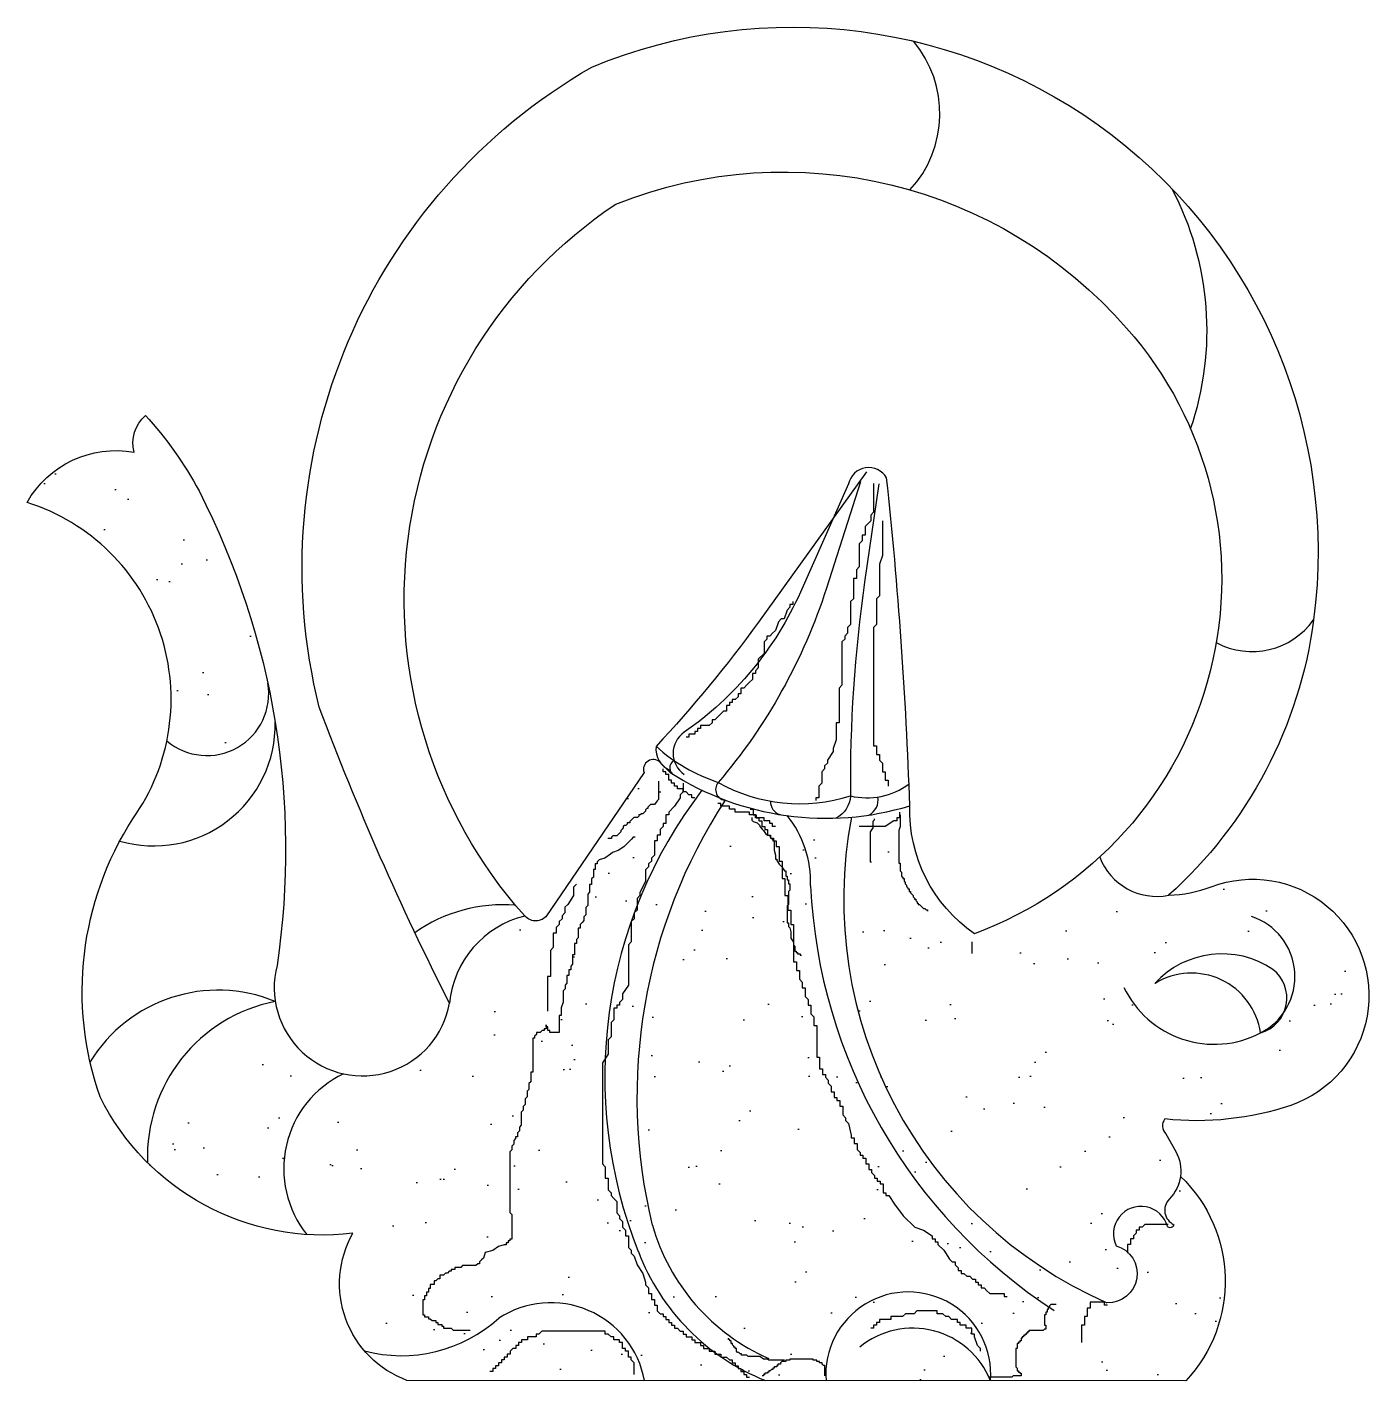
# Model space of a CAD drawing. Extents: x 166 to 331, y 1064 to 1231.
import ezdxf

# ---------------------------------------------------------------- set-up
doc = ezdxf.new("R2010")
doc.units = 0
doc.header["$LTSCALE"] = 10
doc.header["$MEASUREMENT"] = 0
for name, color, linetype in [('3', 3, 'CONTINUOUS'), ('4', 4, 'CONTINUOUS'), ('7', 7, 'CONTINUOUS'), ('BH', 3, 'CONTINUOUS')]:
    doc.layers.add(name, color=color, linetype=linetype)
pattern_1 = [(142.5, (1601.841, -119.044), (0.45355, 13.87313), [0, -10.944, 0, -12.24, 0, -11.7]), (172.5, (1601.84, -119.044), (-12.7424, 20.31945), [0, -5.904, 0, -9.864, 0, -3.78]), (212.5, (1610.697, -119.044), (-22.42182, 0.040745), [0, -3.6, 0, -12.96, 0, -16.92]), (222.5, (1610.697, -119.044), (-21.64411, 6.31926), [0, -1.8, 0, -8.496, 0, -9.72])]

msp = doc.modelspace()

# ---------------------------------------------------------------- hatches: boundary and pattern name
at = {"layer": 'BH'}
h = msp.add_hatch(dxfattribs=at)
h.set_pattern_fill('AR-SAND', color=256, scale=7.2, style=0)
h.set_pattern_definition(pattern_1)
h.paths.add_polyline_path([(282.6, 1118.83, -0.253602), (274.64, 1134.59, -0.051854), (267.45, 1133.19, 0.34879), (298.92, 1073.38, 0.89013), (300.06, 1080.39, -1.094136), (306.38, 1082.76, 0.61831), (307.17, 1082.99, -0.518278), (306.6, 1086.14, 0.334511), (307.39, 1092.01), (306.17, 1094.18, -0.401273), (306.06, 1096.01, 0.107242), (321.58, 1097.68, 1.013143), (311.77, 1124.62, -0.08256), (306.52, 1123.57, -0.364098), (298.03, 1128.27, -0.097991)])
h.paths.add_polyline_path([(304.84, 1112.72, -0.370774), (319.37, 1114.43, -0.613652), (317.84, 1106.6, 0.539401)], flags=16)
h.paths.add_polyline_path([(204.92, 1101.58, 0.483929), (200.4, 1081.78, 0.046186), (206.06, 1081.93, 0.316168), (207.47, 1067.44, 0.254065), (224.02, 1071.47, -0.535813), (241.98, 1063.79), (264.33, 1063.77, -1.05612), (284.61, 1064.2), (287.22, 1064.2), (287.38, 1064.36), (288.34, 1064.36), (288.34, 1064.68), (288.18, 1064.68), (288.18, 1064.84), (288.02, 1064.84), (288.02, 1065), (287.86, 1065), (287.86, 1065.32), (287.7, 1065.48), (287.7, 1067.72), (287.86, 1067.72), (287.86, 1068.36), (288.02, 1068.36), (288.02, 1068.52), (288.18, 1068.52), (288.18, 1068.68), (288.34, 1068.68), (288.34, 1069), (288.5, 1069), (288.5, 1069.16), (288.66, 1069.16), (288.66, 1069.32), (288.82, 1069.32), (288.82, 1069.48), (288.98, 1069.48), (288.98, 1069.64), (289.14, 1069.64), (289.14, 1069.8), (289.3, 1069.8), (289.3, 1069.96), (291.06, 1069.96), (291.22, 1070.12), (291.38, 1070.12), (291.38, 1070.6), (291.22, 1070.6), (291.22, 1071.88), (291.38, 1071.88), (291.38, 1072.2), (291.54, 1072.2), (291.54, 1072.52), (291.7, 1072.52), (291.7, 1072.84), (291.79, 1072.84, -0.238344), (262.42, 1124.75, 0.177507), (259.55, 1133.37, -0.054857), (252.04, 1135.25, -0.170989), (251.2, 1135.57, -0.043692), (245.68, 1138.35, -0.08395), (245.4, 1138.52, -0.002359), (245.12, 1138.7), (244.57, 1139.25, -0.086499), (243.89, 1139.94, 0.79504), (241.91, 1138.7), (229.81, 1120.93, -0.430672), (227.24, 1121, 0.319526), (217.96, 1110.27, -0.425231)])
h.paths.add_polyline_path([(237.13, 1103.44, -0.078955), (240.69, 1121.33), (240.69, 1121.39), (240.72, 1121.42, -0.003898), (241.05, 1122.27), (241.05, 1121.74), (240.72, 1121.42, 0.000412), (240.69, 1121.33), (240.69, 1120.68), (240.34, 1120.32), (240.34, 1117.83), (239.98, 1117.48), (239.98, 1112.51), (239.27, 1111.44), (239.27, 1110.73), (238.91, 1110.37), (238.91, 1110.02), (238.56, 1110.02), (238.56, 1109.66), (238.2, 1109.66), (238.2, 1108.24), (237.85, 1107.89), (237.85, 1106.11), (237.49, 1105.76), (237.49, 1103.98)], flags=16)
h.paths.add_polyline_path([(204.92, 1101.58, -0.308161), (196.5, 1110.48, 0.369041), (180.77, 1090.61, 0.181127), (200.4, 1081.78, -0.483929)])
h.paths.add_polyline_path([(187.11, 1173.37, 0.06136), (180.5, 1182.69, 0.274565), (179.1, 1178.14, 0.319361), (165.93, 1171.96, -0.384082), (183.15, 1142.61, 0.7033), (195.58, 1149.68, 0.065203)])
h = msp.add_hatch(dxfattribs=at)
h.set_pattern_fill('AR-SAND', color=256, scale=7.2, style=0)
h.set_pattern_definition(pattern_1)
h.paths.add_polyline_path([(262.42, 1124.75, 0.177507), (259.55, 1133.37, -0.054857), (252.04, 1135.25, -0.170989), (251.2, 1135.57, -0.016526), (249.06, 1136.51, 0.070636), (241.05, 1122.27), (241.05, 1121.74), (240.72, 1121.42, 0.000412), (240.69, 1121.33), (240.69, 1120.68), (240.34, 1120.32), (240.34, 1117.83), (239.98, 1117.48), (239.98, 1112.51), (239.27, 1111.44), (239.27, 1110.73), (238.91, 1110.37), (238.91, 1110.02), (238.56, 1110.02), (238.56, 1109.66), (238.2, 1109.66), (238.2, 1108.24), (237.85, 1107.89), (237.85, 1106.11), (237.49, 1105.76), (237.49, 1103.98), (237.13, 1103.44, 0.10485), (241.21, 1079.68, 0.141929), (250.43, 1067.39), (250.64, 1067.39), (250.64, 1067.24, 0.00305), (250.92, 1067.04), (251.35, 1067.04), (251.35, 1066.73, 0.00074), (251.42, 1066.68), (252.07, 1066.68), (252.42, 1066.33), (252.78, 1066.33), (252.78, 1065.97), (253.13, 1065.97), (253.13, 1065.62), (253.49, 1065.62), (253.49, 1065.4, 0.002517), (253.73, 1065.26), (253.84, 1065.26), (253.84, 1065.2, 0.030416), (256.88, 1063.78), (264.33, 1063.77, -1.05612), (284.61, 1064.2), (287.22, 1064.2), (287.38, 1064.36), (288.34, 1064.36), (288.34, 1064.68), (288.18, 1064.68), (288.18, 1064.84), (288.02, 1064.84), (288.02, 1065), (287.86, 1065), (287.86, 1065.32), (287.7, 1065.48), (287.7, 1067.72), (287.86, 1067.72), (287.86, 1068.36), (288.02, 1068.36), (288.02, 1068.52), (288.18, 1068.52), (288.18, 1068.68), (288.34, 1068.68), (288.34, 1069), (288.5, 1069), (288.5, 1069.16), (288.66, 1069.16), (288.66, 1069.32), (288.82, 1069.32), (288.82, 1069.48), (288.98, 1069.48), (288.98, 1069.64), (289.14, 1069.64), (289.14, 1069.8), (289.3, 1069.8), (289.3, 1069.96), (291.06, 1069.96), (291.22, 1070.12), (291.38, 1070.12), (291.38, 1070.6), (291.22, 1070.6), (291.22, 1071.88), (291.38, 1071.88), (291.38, 1072.2), (291.54, 1072.2), (291.54, 1072.52), (291.7, 1072.52), (291.7, 1072.84), (291.79, 1072.84, -0.238344)])
h.paths.add_polyline_path([(241.98, 1063.79, 0.535813), (224.02, 1071.47, -0.254065), (207.47, 1067.44, 0.127802), (212.71, 1063.81)])
h.paths.add_polyline_path([(284.59, 1063.76, 0.011645), (284.4, 1064.2), (284.61, 1064.2, 1.05612), (264.33, 1063.77)], flags=17)
h.paths.add_polyline_path([(308.62, 1063.74, 0.41097), (307.98, 1088.94, -0.162821), (306.6, 1086.14, 0.518278), (307.17, 1082.99, -0.61831), (306.38, 1082.76, 0.020294), (306.29, 1083.02), (303.6, 1083.02), (303.25, 1082.67), (302.89, 1082.67), (302.89, 1082.31), (302.54, 1082.31), (302.54, 1081.96), (302.18, 1081.6), (302.18, 1081.25), (301.83, 1081.25), (301.83, 1080.54), (301.47, 1080.54), (301.47, 1079.61, -0.704098), (298.92, 1073.38, -0.34879), (267.45, 1133.19, -0.055931), (259.55, 1133.37, -0.177507), (262.42, 1124.75, 0.238344), (291.79, 1072.84), (291.7, 1072.84), (291.7, 1072.52), (291.54, 1072.52), (291.54, 1072.2), (291.38, 1072.2), (291.38, 1071.88), (291.22, 1071.88), (291.22, 1070.6), (291.38, 1070.6), (291.38, 1070.12), (291.22, 1070.12), (291.06, 1069.96), (289.3, 1069.96), (289.3, 1069.8), (289.14, 1069.8), (289.14, 1069.64), (288.98, 1069.64), (288.98, 1069.48), (288.82, 1069.48), (288.82, 1069.32), (288.66, 1069.32), (288.66, 1069.16), (288.5, 1069.16), (288.5, 1069), (288.34, 1069), (288.34, 1068.68), (288.18, 1068.68), (288.18, 1068.52), (288.02, 1068.52), (288.02, 1068.36), (287.86, 1068.36), (287.86, 1067.72), (287.7, 1067.72), (287.7, 1065.48), (287.86, 1065.32), (287.86, 1065), (288.02, 1065), (288.02, 1064.84), (288.18, 1064.84), (288.18, 1064.68), (288.34, 1064.68), (288.34, 1064.36), (287.38, 1064.36), (287.22, 1064.2), (284.61, 1064.2, -0.010902), (284.59, 1063.76)])

# ---------------------------------------------------------------- linework, layer by layer
at = {"layer": '3'}
for points in [[(270.19, 1174.31), (270.19, 1170.76), (269.84, 1170.41), (269.84, 1169.7), (269.48, 1169.34), (269.13, 1168.99), (269.13, 1167.92), (268.77, 1167.92), (268.77, 1167.21), (268.42, 1166.85), (268.42, 1164.01), (268.06, 1163.66), (268.06, 1162.59), (267.7, 1162.59), (267.7, 1160.1), (267.35, 1159.75), (267.35, 1156.91), (266.99, 1156.55), (266.99, 1155.84), (266.64, 1155.49), (266.64, 1155.13), (266.28, 1154.78), (266.28, 1149.45), (265.93, 1149.09), (265.93, 1144.83), (265.57, 1144.83), (265.57, 1142.7), (265.22, 1141.63), (265.22, 1141.28), (264.51, 1140.21), (264.51, 1139.86), (264.15, 1139.5), (264.15, 1139.15), (263.79, 1138.79), (263.79, 1137.37), (263.44, 1137.02), (263.44, 1135.59), (263.08, 1135.59), (263.08, 1135.24)], [(271.26, 1169.7), (271.26, 1165.43), (270.9, 1164.37), (270.9, 1160.46), (270.55, 1160.1), (270.55, 1156.91), (270.19, 1156.55), (270.19, 1141.99), (270.55, 1141.99), (270.55, 1140.92), (270.9, 1140.92), (270.9, 1140.21), (271.26, 1139.86), (271.26, 1138.79), (271.61, 1138.79), (271.61, 1137.73), (271.97, 1137.73), (271.97, 1137.02)], [(260.24, 1159.75), (260.24, 1159.39), (259.88, 1159.39), (259.88, 1159.04), (259.53, 1158.68), (259.17, 1157.62), (258.82, 1157.62), (258.46, 1157.26), (258.11, 1156.2), (257.75, 1155.84), (257.4, 1155.49), (257.04, 1155.49), (257.04, 1155.13), (256.69, 1154.78), (256.69, 1153.36), (255.97, 1152.65), (255.97, 1151.58), (255.62, 1151.22), (255.62, 1150.87), (255.26, 1150.87), (255.26, 1150.16), (254.91, 1149.8), (254.55, 1149.45), (254.2, 1149.09), (253.84, 1149.09), (253.84, 1148.38), (253.49, 1148.38), (253.49, 1148.03), (253.13, 1147.67), (252.78, 1147.67), (252.78, 1147.32), (252.42, 1147.32), (252.42, 1146.96), (252.07, 1146.96), (252.07, 1146.25), (251.71, 1146.25), (251, 1145.54), (250.64, 1145.19), (250.29, 1145.19), (250.29, 1144.83), (249.93, 1144.48), (248.87, 1144.48), (248.87, 1144.12), (248.51, 1144.12), (248.51, 1143.76), (248.16, 1143.76), (248.16, 1143.41), (247.44, 1143.41), (247.44, 1143.05), (247.09, 1143.05)], [(248.16, 1135.59), (247.8, 1135.59), (247.8, 1135.95), (247.44, 1135.95), (247.09, 1136.31), (246.73, 1136.31), (246.73, 1136.66), (246.02, 1136.66), (246.02, 1137.02), (245.67, 1137.02), (245.67, 1137.37), (245.31, 1137.37), (245.31, 1137.73), (244.96, 1137.73), (244.96, 1138.44), (244.6, 1138.44), (244.6, 1138.79), (244.25, 1138.79), (244.25, 1139.15)], [(243.68, 1137.62), (243.68, 1135.38), (243.52, 1135.22), (243.2, 1134.74), (242.72, 1134.74), (242.56, 1134.58), (242.4, 1134.42), (242.4, 1134.26), (242.24, 1134.26), (242.08, 1134.1), (242.08, 1133.94), (241.92, 1133.78), (241.76, 1133.62), (241.6, 1133.62), (241.44, 1133.46), (241.28, 1133.46), (241.28, 1133.3), (241.12, 1133.14), (240.64, 1133.14), (240.48, 1132.98), (240.32, 1132.82), (240.16, 1132.66), (240.16, 1132.5), (239.84, 1132.5), (239.84, 1132.34), (239.68, 1132.18), (239.52, 1132.18), (239.36, 1132.02), (239.36, 1131.86), (239.2, 1131.7), (239.04, 1131.54), (239.04, 1131.38), (238.88, 1131.22), (238.72, 1131.06), (238.56, 1130.9), (238.08, 1130.9), (237.92, 1130.74), (237.92, 1130.58), (237.44, 1130.58)], [(246.73, 1137.37), (246.73, 1136.31), (246.38, 1135.95), (246.38, 1135.59), (245.67, 1134.53), (244.96, 1133.82), (244.96, 1133.46), (244.6, 1133.46), (244.6, 1132.4), (244.25, 1132.4), (244.25, 1132.04), (243.89, 1131.69), (243.89, 1130.98), (243.53, 1130.98), (243.53, 1130.27), (243.18, 1130.27), (243.18, 1128.49), (242.82, 1128.14), (242.82, 1127.78), (242.47, 1127.42), (242.47, 1127.07), (242.11, 1126.71), (242.11, 1125.29), (241.4, 1123.87), (241.4, 1123.52), (241.05, 1123.16), (241.05, 1121.74), (240.69, 1121.39), (240.69, 1120.68), (240.34, 1120.32), (240.34, 1117.83), (239.98, 1117.48), (239.98, 1112.51), (239.27, 1111.44), (239.27, 1110.73), (238.91, 1110.37), (238.91, 1110.02), (238.56, 1110.02), (238.56, 1109.66), (238.2, 1109.66), (238.2, 1108.24), (237.85, 1107.89), (237.85, 1106.11), (237.49, 1105.76), (237.49, 1103.98), (236.78, 1102.91), (236.78, 1090.48), (237.14, 1090.13), (237.14, 1088.71), (237.49, 1088.71), (237.49, 1087.29), (237.85, 1086.93), (237.85, 1086.57), (238.2, 1086.22), (238.56, 1085.86), (238.56, 1084.44), (238.91, 1084.09), (238.91, 1083.73), (239.27, 1083.38), (239.27, 1082.67), (239.62, 1082.31), (239.62, 1081.6), (239.98, 1081.6), (239.98, 1080.18), (240.34, 1079.83), (240.34, 1079.47), (240.69, 1079.12), (241.05, 1078.05), (241.76, 1076.98), (242.11, 1075.92), (242.11, 1075.56), (242.47, 1075.21), (242.47, 1074.5), (242.82, 1074.5), (242.82, 1073.79), (243.18, 1073.79), (243.18, 1073.08), (243.53, 1073.08), (243.53, 1072.37), (243.89, 1072.01), (244.25, 1072.01), (244.25, 1071.66), (244.6, 1071.66), (244.6, 1071.3), (244.96, 1071.3), (244.96, 1070.95), (245.31, 1070.95), (245.31, 1070.59), (245.67, 1070.59), (245.67, 1070.23), (246.02, 1070.23), (246.38, 1069.88), (246.73, 1069.88), (246.73, 1069.52), (247.09, 1069.52), (247.09, 1069.17), (247.8, 1069.17), (247.8, 1068.81), (248.16, 1068.81), (248.16, 1068.46), (248.87, 1068.46), (248.87, 1068.1), (249.22, 1068.1), (249.22, 1067.75), (249.93, 1067.75), (249.93, 1067.39), (250.64, 1067.39), (250.64, 1067.04), (251.35, 1067.04), (251.35, 1066.68), (252.07, 1066.68), (252.42, 1066.33), (252.78, 1066.33), (252.78, 1065.97), (253.13, 1065.97), (253.13, 1065.62), (253.49, 1065.62), (253.49, 1065.26), (253.84, 1065.26), (253.84, 1064.91), (254.2, 1064.91), (254.2, 1064.55), (254.55, 1064.55), (254.55, 1064.2), (254.91, 1064.2)], [(258.11, 1132.04), (257.75, 1132.04), (257.75, 1132.4), (257.4, 1132.4), (257.4, 1132.75), (256.69, 1132.75), (256.69, 1133.11), (255.62, 1133.11), (255.62, 1133.46), (254.91, 1133.46), (254.91, 1133.82), (253.13, 1133.82), (253.13, 1134.17), (252.42, 1134.17), (252.42, 1134.53), (251.35, 1134.53), (251.35, 1134.88), (251, 1134.88)], [(255, 1134.17), (255.36, 1134.17), (255.36, 1133.46), (255.71, 1133.46), (255.71, 1133.11), (256.07, 1133.11), (256.07, 1132.75), (256.42, 1132.75), (256.42, 1132.04), (256.78, 1132.04), (256.78, 1131.69), (257.13, 1131.69), (257.13, 1130.98), (257.49, 1130.98), (257.49, 1130.62), (257.85, 1130.62), (257.85, 1130.27), (258.2, 1130.27), (258.2, 1129.56), (258.56, 1129.56), (258.56, 1127.78), (258.91, 1127.78), (258.91, 1125.65), (259.27, 1125.65), (259.27, 1123.52), (259.62, 1123.52), (259.62, 1121.74), (259.98, 1121.74), (259.98, 1119.97), (260.33, 1119.97), (260.33, 1115.35), (260.69, 1115.35), (260.69, 1114.28), (261.04, 1114.28), (261.04, 1113.22), (261.4, 1112.86), (261.4, 1112.15), (261.76, 1112.15), (261.76, 1111.08), (262.11, 1110.73), (262.11, 1110.02), (262.47, 1110.02), (262.47, 1108.95), (262.82, 1108.6), (262.82, 1107.53), (263.18, 1107.53), (263.18, 1103.63), (263.53, 1103.63), (263.53, 1102.2), (263.89, 1102.2), (263.89, 1101.49), (264.24, 1101.49), (264.24, 1101.14), (264.6, 1100.78), (264.6, 1100.43), (264.95, 1100.07), (264.95, 1099.36), (265.31, 1099.36), (265.31, 1098.65), (265.67, 1098.65), (265.67, 1098.3), (266.02, 1098.3), (266.02, 1097.59), (266.38, 1097.59), (266.38, 1096.52), (266.73, 1096.17), (266.73, 1095.81), (267.09, 1095.46), (267.44, 1094.03), (267.44, 1093.68), (267.8, 1093.68), (267.8, 1092.97), (268.15, 1092.97), (268.15, 1092.26), (268.51, 1091.9), (268.51, 1091.55), (268.86, 1091.55), (268.86, 1091.19), (269.22, 1091.19), (269.22, 1090.48), (269.58, 1090.48), (269.58, 1089.77), (269.93, 1089.77), (269.93, 1089.42), (270.29, 1089.06), (270.29, 1088.71), (270.64, 1088.71), (270.64, 1088.35), (271, 1088.35), (271, 1088), (271.35, 1088), (271.35, 1086.93), (271.71, 1086.93), (271.71, 1086.57), (272.06, 1086.57), (272.77, 1085.51), (273.84, 1084.09), (275.26, 1082.67), (276.33, 1082.31), (277.39, 1081.6), (277.39, 1081.25), (277.75, 1081.25), (277.75, 1080.89), (278.11, 1080.89), (278.11, 1080.54), (278.82, 1079.83), (279.53, 1078.76), (279.88, 1078.4), (280.24, 1078.4), (280.24, 1078.05), (280.59, 1077.69), (280.59, 1077.34), (280.95, 1077.34), (280.95, 1076.98), (281.3, 1076.98), (281.66, 1076.63), (282.02, 1076.63), (282.37, 1076.27), (282.73, 1076.27), (282.73, 1075.92), (283.08, 1075.92), (283.08, 1075.56), (283.44, 1075.56), (283.44, 1075.21), (283.79, 1075.21), (284.15, 1074.85), (284.5, 1074.5), (286.28, 1074.5), (286.28, 1074.14), (286.64, 1074.14)], [(255.2, 1133.14), (255.2, 1132.82), (255.36, 1132.66), (255.84, 1132.5), (256, 1132.34), (256.16, 1132.18), (256.16, 1132.02), (256.48, 1131.7), (256.64, 1131.54), (256.96, 1131.06), (257.45, 1130.9), (257.45, 1130.74), (257.77, 1130.42), (257.77, 1130.26), (257.93, 1130.26), (257.93, 1129.14), (258.09, 1128.5), (258.09, 1128.02), (258.25, 1128.02), (258.25, 1127.86), (258.57, 1127.38), (258.73, 1127.22), (258.89, 1127.06), (259.21, 1126.58), (259.37, 1126.58), (259.37, 1125.94), (259.53, 1125.94), (259.53, 1125.46), (259.69, 1125.46), (259.69, 1124.98), (259.85, 1124.98), (259.85, 1124.19), (259.69, 1124.03), (259.69, 1122.43), (259.53, 1122.27), (259.53, 1120.19), (259.69, 1120.19), (259.69, 1119.71), (259.85, 1119.55), (260.01, 1119.07), (260.01, 1118.27), (260.33, 1117.79), (260.33, 1117.47), (260.49, 1117.31), (260.49, 1116.67), (260.65, 1116.67), (260.65, 1116.51), (260.81, 1116.51), (260.81, 1116.35), (261.13, 1116.35), (261.13, 1116.19), (261.29, 1116.19)], [(273.39, 1133.82), (273.39, 1133.11), (273.04, 1133.11), (273.04, 1132.75), (272.68, 1132.75), (271.61, 1132.04), (268.42, 1132.04)], [(270.25, 1132.98), (270.25, 1132.82), (270.09, 1132.66), (270.09, 1131.86), (269.77, 1131.38), (269.77, 1127.7), (269.93, 1127.7)], [(273.45, 1133.46), (273.45, 1132.02), (273.29, 1131.54), (273.29, 1127.54), (273.45, 1127.54), (273.45, 1126.58), (273.61, 1126.42), (273.61, 1125.94), (273.77, 1125.78), (273.77, 1125.62), (273.93, 1125.62), (273.93, 1125.3), (274.09, 1125.14), (274.09, 1124.98), (274.25, 1124.82), (274.25, 1124.66), (274.41, 1124.5), (274.41, 1124.35), (274.57, 1124.35), (274.57, 1124.03), (274.73, 1124.03), (274.73, 1123.87), (274.89, 1123.71), (275.05, 1123.55), (275.05, 1123.39), (275.21, 1123.23), (275.21, 1123.07), (275.37, 1123.07), (275.37, 1122.91), (275.53, 1122.75), (275.53, 1122.59), (275.69, 1122.59), (275.69, 1122.43), (275.85, 1122.43), (276.01, 1122.27), (276.17, 1122.11), (276.33, 1121.95), (276.49, 1121.95), (276.65, 1121.79), (276.81, 1121.79), (276.81, 1121.63)], [(233.58, 1124.94), (233.23, 1124.58), (233.23, 1123.52), (232.52, 1122.45), (232.16, 1122.1), (232.16, 1121.39), (231.81, 1121.03), (231.81, 1120.68), (231.45, 1120.32), (231.45, 1119.97), (231.09, 1119.61), (231.09, 1118.9), (230.74, 1118.9), (230.74, 1117.12), (230.38, 1116.77), (230.38, 1113.57), (230.03, 1113.57), (230.03, 1109.31)], [(282.28, 1117.83), (282.28, 1116.41)], [(306.45, 1083.02), (303.6, 1083.02), (303.25, 1082.67), (302.89, 1082.67), (302.89, 1082.31), (302.54, 1082.31), (302.54, 1081.96), (302.18, 1081.6), (302.18, 1081.25), (301.83, 1081.25), (301.83, 1080.54), (301.47, 1080.54), (301.47, 1079.47)], [(292.66, 1073.16), (292.02, 1073.16), (291.86, 1073), (291.86, 1072.84), (291.7, 1072.84), (291.7, 1072.52), (291.54, 1072.52), (291.54, 1072.2), (291.38, 1072.2), (291.38, 1071.88), (291.22, 1071.88), (291.22, 1070.6), (291.38, 1070.6), (291.38, 1070.12), (291.22, 1070.12), (291.06, 1069.96), (289.3, 1069.96), (289.3, 1069.8), (289.14, 1069.8), (289.14, 1069.64), (288.98, 1069.64), (288.98, 1069.48), (288.82, 1069.48), (288.82, 1069.32), (288.66, 1069.32), (288.66, 1069.16), (288.5, 1069.16), (288.5, 1069), (288.34, 1069), (288.34, 1068.68), (288.18, 1068.68), (288.18, 1068.52), (288.02, 1068.52), (288.02, 1068.36), (287.86, 1068.36), (287.86, 1067.72), (287.7, 1067.72), (287.7, 1065.48), (287.86, 1065.32), (287.86, 1065), (288.02, 1065), (288.02, 1064.84), (288.18, 1064.84), (288.18, 1064.68), (288.34, 1064.68), (288.34, 1064.36), (287.38, 1064.36), (287.22, 1064.2), (284.33, 1064.2)], [(298.98, 1073.08), (298.63, 1073.08), (298.63, 1073.43), (296.85, 1073.43), (296.85, 1072.72), (296.49, 1072.72), (296.49, 1071.66), (296.14, 1071.66), (296.14, 1070.59), (295.78, 1070.59), (295.78, 1068.46)], [(283.34, 1067.39), (283.34, 1067.75), (282.99, 1068.1), (282.63, 1069.17), (282.63, 1069.52), (282.28, 1069.52), (282.28, 1070.23), (281.57, 1070.23), (281.57, 1070.59), (280.86, 1070.59), (280.86, 1070.95), (280.5, 1070.95), (280.5, 1071.3), (279.79, 1071.3), (279.43, 1071.66), (279.08, 1071.66), (278.72, 1072.01), (278.01, 1072.01), (278.01, 1072.37), (275.52, 1072.37), (275.17, 1072.01), (274.1, 1072.01), (273.75, 1071.66), (272.32, 1071.66), (272.32, 1071.3), (270.9, 1071.3), (270.9, 1070.95), (270.55, 1070.95), (270.55, 1070.59), (270.19, 1070.59), (270.19, 1070.23), (269.84, 1070.23)], [(240.69, 1064.55), (240.69, 1065.97), (240.34, 1066.33), (240.34, 1066.68), (239.98, 1066.68), (239.98, 1067.39), (239.62, 1067.39), (239.62, 1067.75), (239.27, 1067.75), (239.27, 1068.46), (238.91, 1068.46), (238.91, 1068.81), (238.2, 1068.81), (238.2, 1069.17), (237.85, 1069.17), (237.49, 1069.52), (237.14, 1069.52), (237.14, 1069.88), (229.32, 1069.88), (228.96, 1069.52), (228.61, 1069.52), (228.61, 1069.17), (227.54, 1069.17), (227.54, 1068.81), (226.83, 1068.81), (226.83, 1068.46), (226.47, 1068.46), (226.47, 1068.1), (226.12, 1068.1), (226.12, 1067.75), (225.76, 1067.75), (225.41, 1067.39), (225.41, 1067.04), (225.05, 1067.04), (225.05, 1066.68), (224.7, 1066.68), (224.7, 1066.33), (224.34, 1066.33), (224.34, 1065.97), (223.99, 1065.97), (223.99, 1065.62), (223.63, 1065.62), (223.63, 1065.26), (223.27, 1065.26), (223.27, 1064.91), (222.92, 1064.91)], [(259.21, 1066.28), (257.29, 1066.28), (257.12, 1066.44), (256.64, 1066.44), (256.16, 1066.76), (254.72, 1066.76), (254.56, 1066.92), (253.92, 1066.92), (253.92, 1067.08), (253.76, 1067.08), (253.6, 1067.24), (253.44, 1067.24), (253.28, 1067.4), (253.28, 1067.72), (253.12, 1067.72), (253.12, 1067.88), (252.96, 1067.88), (252.96, 1068.04), (252.8, 1068.2), (252.8, 1068.36), (252.64, 1068.36), (252.64, 1068.68), (252.48, 1068.68), (252.48, 1068.84), (252.32, 1068.84), (252.32, 1069)], [(264.17, 1064.36), (264.17, 1065.64), (264.01, 1065.64), (263.85, 1065.8), (263.85, 1065.96), (263.53, 1065.96), (263.53, 1066.12), (263.21, 1066.12), (263.21, 1066.28), (262.73, 1066.28), (262.73, 1066.44), (259.85, 1066.44), (259.85, 1066.28), (259.37, 1066.28), (259.37, 1066.12), (258.89, 1066.12), (258.73, 1065.96), (258.73, 1065.8), (258.41, 1065.8), (258.41, 1065.64), (258.25, 1065.64), (258.25, 1065.48), (257.93, 1065.48), (257.93, 1065.32), (257.77, 1065.32), (257.77, 1065.16), (257.61, 1065.16), (257.45, 1065), (257.29, 1065), (257.29, 1064.84), (257.12, 1064.84), (257.12, 1064.68), (256.8, 1064.68), (256.8, 1064.52), (256.64, 1064.52), (256.64, 1064.36), (256.48, 1064.36)]]:
    msp.add_lwpolyline(points, dxfattribs=at)
for centre, radius, start, end in [((264.51, 1219.86), 13.84, 317.1864, 40.1965), ((273.83, 1193.15), 37.42, 341.0756, 27.7368), ((316.78, 1162.93), 9.34, 241.9713, 324.4506), ((188.09, 1148.38), 7.6, 229.3959, 9.8707), ((181.54, 1144.6), 14.95, 253.7094, 1.1838), ((257.67, 1157.7), 21.28, 227.8709, 251.8766), ((246.06, 1139.26), 0.99, 116.336, 247.5887), ((261.09, 1155.42), 20.57, 240.7754, 287.6433), ((269.36, 1144.3), 8.73, 256.5356, 306.4727), ((259.11, 1135.06), 1.62, 176.1527, 254.2496), ((268.66, 1135.3), 2.08, 296.6935, 10.5669), ((305.08, 1130.98), 7.55, 201.0168, 281.0425), ((314.26, 1113.55), 7.81, 297.2303, 71.6787), ((189.45, 1093.41), 18.47, 67.5522, 148.6519), ((200.26, 1091.34), 19.51, 101.1165, 182.1409), ((210.49, 1089.89), 12.95, 115.5071, 218.8019)]:
    msp.add_arc(centre, radius, start, end, dxfattribs=at)
at = {"layer": '4'}
for points in [[(307.98, 1088.94, -0.41097), (308.62, 1063.74), (212.71, 1063.81, -0.462665), (206.06, 1081.93, -0.31744), (174.91, 1098.74, -0.230257), (178.95, 1132.98, 0.508981), (165.93, 1171.96, -0.319361), (179.1, 1178.14, -0.274565), (180.5, 1182.69, -0.06136), (187.11, 1173.37, -0.156578), (196.71, 1114.93, 1.03819), (217.96, 1110.27, -0.02781), (201.92, 1146.72, -0.335052), (235.47, 1225.59, -0.576842), (324.38, 1157.5, -0.17897), (306.52, 1123.57, 0.08256), (311.77, 1124.62, -1.013143), (321.58, 1097.68, -0.107242), (306.06, 1096.01, 0.401273), (306.17, 1094.18), (307.39, 1092.01, -0.334511), (306.6, 1086.14, 0.518278), (307.17, 1082.99, -0.61831), (306.38, 1082.76, 1.094136), (300.06, 1080.39, -0.89013), (298.92, 1073.38)], [(245.12, 1138.7), (243.89, 1139.94, 0.79504), (241.91, 1138.7), (229.81, 1120.93, -0.448693), (227.17, 1121.08, -0.455321), (238.44, 1208.72, -0.318105), (301.33, 1193.44, -0.52779), (282.6, 1118.83, -0.253602), (274.64, 1134.59, 0.018419), (271.79, 1174.99)], [(269.32, 1175.73), (255.99, 1157.22, -0.032184), (243.39, 1141.91, 0.337633), (245.12, 1138.95, 1.254738)], [(267.1, 1174.25), (261.17, 1160.92, -0.137747), (246.85, 1143.64, 0.524425), (246.85, 1138.46, 3.380841)]]:
    msp.add_lwpolyline(points, format="xyb", dxfattribs=at)
msp.add_lwpolyline([(240.82, 1130.72), (240.59, 1130.72), (240.35, 1130.49), (239.42, 1129.55), (238.72, 1129.08), (238.02, 1128.85), (237.78, 1128.62), (237.08, 1128.15), (236.38, 1127.92), (236.15, 1127.68), (236.15, 1127.45), (235.91, 1127.45), (235.91, 1126.75), (235.68, 1126.75), (235.68, 1125.81), (235.45, 1125.58), (235.45, 1124.88), (235.21, 1124.88), (235.21, 1123.95), (234.98, 1123.71), (234.98, 1122.31), (234.75, 1122.08), (234.75, 1121.14), (234.51, 1120.91), (234.51, 1120.44), (234.28, 1120.21), (234.05, 1119.98), (234.05, 1119.51), (233.81, 1119.51), (233.81, 1118.34), (233.58, 1118.11), (233.58, 1117.64), (233.34, 1117.64), (233.34, 1116.24), (233.11, 1116.24), (233.11, 1115.07), (232.88, 1114.84), (232.88, 1114.37), (232.64, 1114.37), (232.64, 1113.67), (232.41, 1113.67), (232.41, 1112.74), (232.18, 1112.51), (232.18, 1112.04), (231.94, 1111.8), (231.94, 1110.4), (231.71, 1109.7), (231.71, 1108.77), (231.47, 1108.77), (231.47, 1106.67), (230.31, 1106.67), (230.31, 1106.9), (230.07, 1106.9), (230.07, 1107.37), (229.84, 1107.37), (229.84, 1107.6), (229.84, 1107.13), (229.61, 1107.13), (229.61, 1106.9), (229.37, 1106.9), (229.14, 1106.67), (228.67, 1106.67), (228.67, 1106.43), (228.44, 1106.2), (228.44, 1105.97), (228.2, 1105.97), (228.2, 1101.76), (227.97, 1101.76), (227.97, 1100.6), (227.74, 1100.36), (227.74, 1099.66), (227.5, 1099.43), (227.5, 1098.73), (227.27, 1098.49), (227.27, 1097.79), (227.04, 1097.56), (227.04, 1097.09), (226.8, 1096.86), (226.8, 1095.23), (226.57, 1094.99), (226.57, 1094.53), (226.33, 1094.29), (226.33, 1093.82), (226.1, 1093.82), (226.1, 1093.59), (225.87, 1093.36), (225.87, 1092.89), (225.63, 1092.66), (225.63, 1092.19), (225.4, 1091.96), (225.4, 1084.48), (225.63, 1084.25), (225.63, 1081.22), (225.4, 1081.22), (225.4, 1080.98), (225.17, 1080.98), (225.17, 1080.75), (224.93, 1080.75), (224.93, 1080.51), (224.7, 1080.51), (224, 1080.28), (223.3, 1079.81), (222.36, 1079.58), (222.13, 1078.88), (221.9, 1078.65), (221.66, 1078.41), (221.66, 1078.18), (221.43, 1078.18), (221.19, 1077.95), (219.56, 1077.95), (219.33, 1077.71), (218.62, 1077.71), (218.62, 1077.48), (218.16, 1077.48), (218.16, 1077.25), (217.92, 1077.25), (217.69, 1077.01), (217.46, 1077.01), (217.22, 1076.78), (216.76, 1076.78), (216.76, 1076.31), (216.52, 1076.31), (216.29, 1076.08), (216.05, 1076.08), (216.05, 1075.61), (215.59, 1075.61), (215.59, 1075.14), (215.35, 1075.14), (215.35, 1074.68), (215.12, 1074.68), (215.12, 1074.21), (214.89, 1074.21), (214.89, 1073.74), (214.65, 1073.74), (214.65, 1071.87), (214.89, 1071.87), (214.89, 1071.64), (215.35, 1071.64), (215.35, 1071.41), (215.59, 1071.41), (215.82, 1071.17), (216.29, 1071.17), (216.29, 1070.94), (216.52, 1070.94), (216.52, 1070.71), (216.99, 1070.71), (216.99, 1070.47), (217.22, 1070.47), (217.22, 1070.24), (218.16, 1070.24), (218.39, 1070.01), (220.49, 1070.01)], dxfattribs=at)
for centre, radius, start, end in [((269.59, 1173.71), 2.54, 30.0397, 167.8457), ((264.32, 1168.47), 35.42, 237.1836, 286.9527), ((295.2, 1101.18), 58.12, 142.568, 201.7177), ((307.93, 1098.73), 66.89, 146.8951, 193.6658), ((249.22, 1125.15), 13.21, 358.2642, 38.5264), ((320.84, 1123.1), 54.34, 169.2924, 246.2055), ((328.46, 1127.85), 66.11, 182.6871, 236.9678), ((313.1, 1105.13), 11.22, 56.0626, 137.4364), ((316.61, 1110.91), 4.47, 285.8816, 52.0233), ((312.14, 1117.54), 12.33, 205.5324, 297.5042), ((267.55, 1089.94), 25.59, 195.9071, 246.3105), ((267.03, 1089.45), 27.6, 200.7298, 248.4331), ((274.46, 1064.54), 10.16, 355.5815, 184.3339), ((230.44, 1061.65), 11.73, 10.4916, 123.2235), ((212.04, 1084.68), 17.83, 255.1619, 312.1828)]:
    msp.add_arc(centre, radius, start, end, dxfattribs=at)
at = {"layer": '7'}
for points in [[(268.58, 1174.49), (264.38, 1161.41, -0.099157), (251.05, 1137.47, 0.629985), (252.04, 1135.25, 1.255385)], [(270.81, 1174.25), (269.08, 1162.15, 0.037827), (267.33, 1135.82, -0.280451), (265.54, 1133.07, 0.076103)]]:
    msp.add_lwpolyline(points, format="xyb", dxfattribs=at)
for centre, radius, start, end in [((224.57, 1103.46), 18.94, 85.4661, 125.0824), ((230.13, 1109.12), 12.23, 103.6933, 174.5735), ((309.33, 1105.39), 8.59, 8.1274, 121.4973), ((275, 1059.91), 10.33, 21.896, 129.1911)]:
    msp.add_arc(centre, radius, start, end, dxfattribs=at)

doc.saveas('drawing.dxf')
